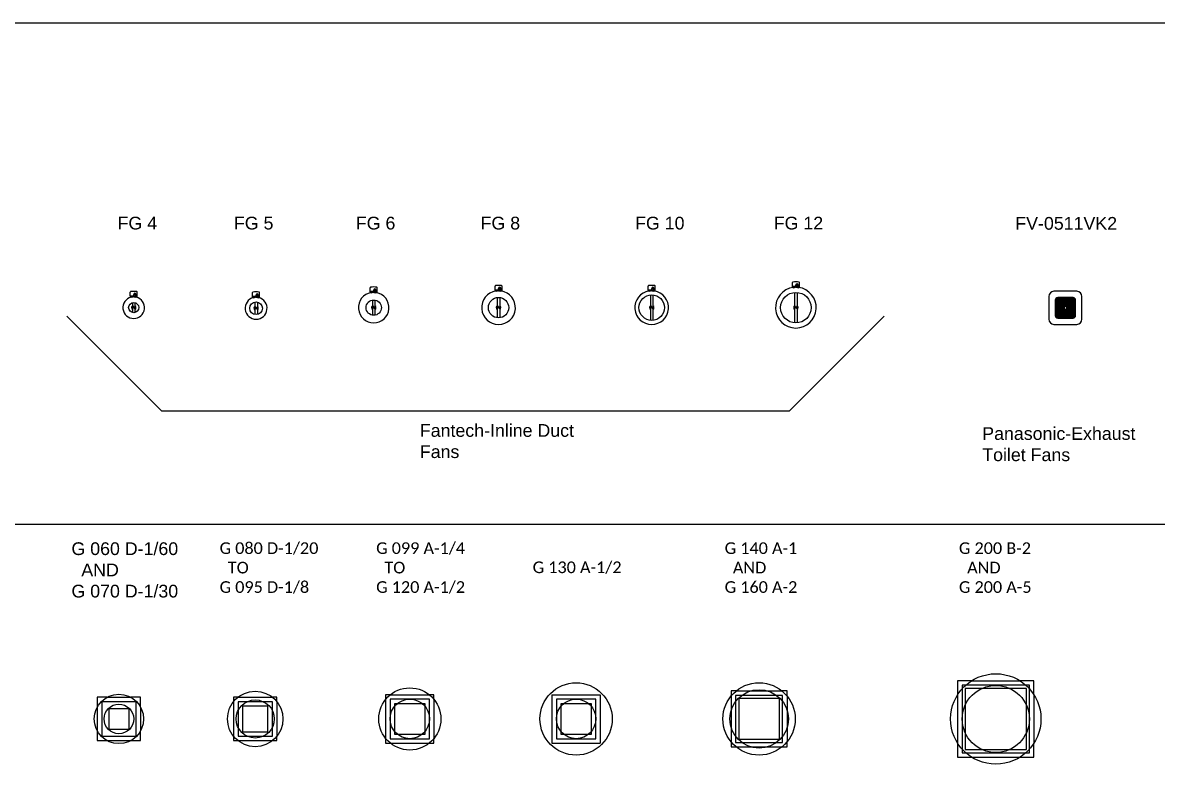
# Model space of a CAD drawing. Header units: inches. Extents: x 2025 to 34930, y -6955 to 4650.
# Drawn here: x 33322.4 to 33768.1, y 2448.3 to 2744.7 of the extents above; entities that cross this region are included whole.
import ezdxf

# ---------------------------------------------------------------- set-up
doc = ezdxf.new("R2010")
doc.units = ezdxf.units.IN
doc.header["$MEASUREMENT"] = 0
doc.styles.add('style1', font='arial.ttf', dxfattribs={"height": 5})

# ---------------------------------------------------------------- blocks, each defined once
blk = doc.blocks.new('FG 4')
for p, q in [((5445.69, 157.52), (5445.69, 159.15)), ((5445.69, 157.74), (5448.44, 157.74)), ((5447.06, 157.32), (5445.89, 157.32)), ((5446.04, 157.32), (5446.04, 157.03)), ((5446.65, 157.32), (5446.65, 157.21)), ((5447.06, 157.74), (5447.06, 158.26)), ((5447.06, 157.32), (5448.24, 157.32)), ((5447.47, 157.32), (5447.47, 157.21)), ((5447.95, 157.74), (5447.95, 158.26)), ((5448.08, 157.32), (5448.08, 157.03)), ((5448.44, 157.52), (5448.44, 159.15)), ((5446.56, 155.01), (5446.56, 151.13)), ((5447.01, 153.24), (5447.01, 153.52)), ((5447.11, 153.24), (5447.11, 153.52)), ((5447.56, 155.01), (5447.56, 151.13))]:
    blk.add_line(p, q)
for centre, radius in [((5447.51, 158.26), 0.299), ((5447.06, 153.07), 2), ((5447.06, 153.07), 0.152)]:
    blk.add_circle(centre, radius)
for centre, radius, start, end in [((5447.06, 153.07), 4.25, 103.9085, 76.0915), ((5445.89, 159.15), 0.2, 99.1642, 180), ((5445.89, 157.52), 0.2, 180, 270), ((5447.06, 151.87), 7.58, 80.8358, 99.1642), ((5446.76, 155.68), 1.53, 93.9045, 117.9813), ((5447.06, 153.07), 4.25, 84.4926, 95.5074), ((5447.51, 158.26), 0.445, 0, 180), ((5447.37, 155.68), 1.53, 62.0187, 86.0955), ((5448.24, 157.52), 0.2, 270, 0), ((5448.24, 159.15), 0.2, 0, 80.8358), ((5447.06, 153.07), 0.872, 124.983, 235.017), ((5447.06, 153.07), 0.658, 139.4458, 220.5542), ((5447.06, 153.07), 0.179, 106.2338, 73.7662), ((5447.06, 153.52), 0.05, 0, 180), ((5447.06, 153.07), 0.872, 304.983, 55.017), ((5447.06, 153.07), 0.658, 319.4458, 40.5542)]:
    blk.add_arc(centre, radius, start, end)
blk = doc.blocks.new('FG 5')
for p, q in [((5493.74, 157.34), (5493.74, 158.97)), ((5493.74, 157.56), (5496.49, 157.56)), ((5495.12, 157.14), (5493.94, 157.14)), ((5494.1, 157.14), (5494.1, 156.85)), ((5494.71, 157.14), (5494.71, 157.02)), ((5495.12, 157.56), (5495.12, 158.07)), ((5495.12, 157.14), (5496.29, 157.14)), ((5495.53, 157.14), (5495.53, 157.02)), ((5496.01, 157.56), (5496.01, 158.07)), ((5496.14, 157.14), (5496.14, 156.85)), ((5496.49, 157.34), (5496.49, 158.97)), ((5494.62, 155.27), (5494.62, 150.38)), ((5495.07, 153), (5495.07, 153.28)), ((5495.17, 153), (5495.17, 153.28)), ((5495.62, 155.27), (5495.62, 150.38))]:
    blk.add_line(p, q)
for centre, radius in [((5495.56, 158.07), 0.299), ((5495.12, 152.83), 2.5), ((5495.12, 152.83), 0.152)]:
    blk.add_circle(centre, radius)
for centre, radius, start, end in [((5495.12, 152.83), 4.31, 103.703, 76.297), ((5493.94, 158.97), 0.2, 99.1642, 180), ((5493.94, 157.34), 0.2, 180, 270), ((5495.12, 151.69), 7.58, 80.8358, 99.1642), ((5494.82, 155.5), 1.53, 93.9045, 117.9813), ((5495.12, 152.89), 4.25, 84.4926, 95.5074), ((5495.12, 152.83), 4.31, 84.5727, 95.4273), ((5495.56, 158.07), 0.445, 0, 180), ((5495.42, 155.5), 1.53, 62.0187, 86.0955), ((5496.29, 157.34), 0.2, 270, 0), ((5496.29, 158.97), 0.2, 0, 80.8358), ((5495.12, 152.83), 0.872, 124.983, 235.017), ((5495.12, 152.83), 0.658, 139.4458, 220.5542), ((5495.12, 152.83), 0.179, 106.2338, 73.7662), ((5495.12, 153.28), 0.05, 0, 180), ((5495.12, 152.83), 0.872, 304.983, 55.017), ((5495.12, 152.83), 0.658, 319.4458, 40.5542)]:
    blk.add_arc(centre, radius, start, end)
blk = doc.blocks.new('FG 6')
for p, q in [((5539.96, 159.27), (5539.96, 160.9)), ((5542.71, 159.27), (5542.71, 160.9)), ((5539.96, 159.49), (5542.71, 159.49)), ((5541.33, 159.07), (5540.16, 159.07)), ((5540.31, 159.07), (5540.31, 158.78)), ((5540.83, 156.03), (5540.83, 150.11)), ((5540.92, 159.07), (5540.92, 158.96)), ((5541.33, 159.49), (5541.33, 160.01)), ((5541.33, 159.07), (5542.51, 159.07)), ((5541.74, 159.07), (5541.74, 158.96)), ((5541.83, 156.03), (5541.83, 150.11)), ((5542.22, 159.49), (5542.22, 160.01)), ((5542.35, 159.07), (5542.35, 158.78)), ((5541.28, 153.24), (5541.28, 153.52)), ((5541.38, 153.24), (5541.38, 153.52))]:
    blk.add_line(p, q)
for centre, radius in [((5541.33, 153.07), 3), ((5541.78, 160.01), 0.299), ((5541.33, 153.07), 0.152)]:
    blk.add_circle(centre, radius)
for centre, radius, start, end in [((5540.16, 160.9), 0.2, 99.1642, 180), ((5541.33, 153.62), 7.58, 80.8358, 99.1642), ((5541.78, 160.01), 0.445, 0, 180), ((5542.51, 160.9), 0.2, 0, 80.8358), ((5541.33, 153.07), 6, 99.8031, 80.1969), ((5540.16, 159.27), 0.2, 180, 270), ((5541.03, 157.43), 1.53, 93.9045, 117.9813), ((5541.33, 154.82), 4.25, 84.4926, 95.5074), ((5541.33, 154.76), 4.31, 84.5727, 95.4273), ((5541.33, 153.07), 6, 86.102, 93.898), ((5541.63, 157.43), 1.53, 62.0187, 86.0955), ((5542.51, 159.27), 0.2, 270, 0), ((5541.33, 153.07), 0.872, 124.983, 235.017), ((5541.33, 153.07), 0.658, 139.4458, 220.5542), ((5541.33, 153.07), 0.179, 106.2338, 73.7662), ((5541.33, 153.52), 0.05, 0, 180), ((5541.33, 153.07), 0.872, 304.983, 55.017), ((5541.33, 153.07), 0.658, 319.4458, 40.5542)]:
    blk.add_arc(centre, radius, start, end)
blk = doc.blocks.new('FG 8')
for p, q in [((5588.99, 159.89), (5588.99, 161.53)), ((5590.37, 160.12), (5590.37, 160.63)), ((5591.26, 160.12), (5591.26, 160.63)), ((5591.74, 159.89), (5591.74, 161.53)), ((5588.99, 160.12), (5591.74, 160.12)), ((5590.37, 159.69), (5589.19, 159.69)), ((5589.34, 159.69), (5589.34, 159.41)), ((5589.87, 157.04), (5589.87, 149.1)), ((5589.96, 159.69), (5589.96, 159.58)), ((5590.37, 159.69), (5591.54, 159.69)), ((5590.77, 159.69), (5590.77, 159.58)), ((5590.87, 157.04), (5590.87, 149.1)), ((5591.39, 159.69), (5591.39, 159.41)), ((5590.32, 153.24), (5590.32, 153.52)), ((5590.42, 153.24), (5590.42, 153.52))]:
    blk.add_line(p, q)
for centre, radius in [((5590.81, 160.63), 0.299), ((5590.37, 153.07), 4), ((5590.37, 153.07), 0.152)]:
    blk.add_circle(centre, radius)
for centre, radius, start, end in [((5589.19, 161.53), 0.2, 99.1642, 180), ((5590.37, 154.24), 7.58, 80.8358, 99.1642), ((5590.81, 160.63), 0.445, 0, 180), ((5591.54, 161.53), 0.2, 0, 80.8358), ((5590.37, 153.07), 6.62, 98.8705, 81.1295), ((5589.19, 159.89), 0.2, 180, 270), ((5590.06, 158.05), 1.53, 93.9045, 117.9813), ((5590.37, 155.44), 4.25, 84.4926, 95.5074), ((5590.37, 155.38), 4.31, 84.5727, 95.4273), ((5590.37, 153.69), 6, 86.102, 93.898), ((5590.37, 153.07), 6.62, 86.4702, 93.5298), ((5590.67, 158.05), 1.53, 62.0187, 86.0955), ((5591.54, 159.89), 0.2, 270, 0), ((5590.37, 153.07), 0.872, 124.983, 235.017), ((5590.37, 153.07), 0.658, 139.4458, 220.5542), ((5590.37, 153.07), 0.179, 106.2338, 73.7662), ((5590.37, 153.52), 0.05, 0, 180), ((5590.37, 153.07), 0.872, 304.983, 55.017), ((5590.37, 153.07), 0.658, 319.4458, 40.5542)]:
    blk.add_arc(centre, radius, start, end)
blk = doc.blocks.new('FG 10')
for p, q in [((5649.16, 159.89), (5649.16, 161.53)), ((5650.54, 160.12), (5650.54, 160.63)), ((5651.43, 160.12), (5651.43, 160.63)), ((5651.91, 159.89), (5651.91, 161.53)), ((5649.16, 160.12), (5651.91, 160.12)), ((5650.54, 159.69), (5649.36, 159.69)), ((5649.52, 159.69), (5649.52, 159.41)), ((5650.04, 158.04), (5650.04, 148.09)), ((5650.13, 159.69), (5650.13, 159.58)), ((5650.54, 159.69), (5651.71, 159.69)), ((5650.95, 159.69), (5650.95, 159.58)), ((5651.04, 158.04), (5651.04, 148.09)), ((5651.56, 159.69), (5651.56, 159.41)), ((5650.49, 153.24), (5650.49, 153.52)), ((5650.59, 153.24), (5650.59, 153.52))]:
    blk.add_line(p, q)
for centre, radius in [((5650.98, 160.63), 0.299), ((5650.54, 153.07), 5), ((5650.54, 153.07), 0.152)]:
    blk.add_circle(centre, radius)
for centre, radius, start, end in [((5649.36, 161.53), 0.2, 99.1642, 180), ((5650.54, 154.24), 7.58, 80.8358, 99.1642), ((5650.98, 160.63), 0.445, 0, 180), ((5651.71, 161.53), 0.2, 0, 80.8358), ((5650.54, 153.07), 6.62, 98.8705, 81.1295), ((5649.36, 159.89), 0.2, 180, 270), ((5650.23, 158.05), 1.53, 93.9045, 117.9813), ((5650.54, 155.44), 4.25, 84.4926, 95.5074), ((5650.54, 155.38), 4.31, 84.5727, 95.4273), ((5650.54, 153.69), 6, 86.102, 93.898), ((5650.54, 153.07), 6.62, 86.4702, 93.5298), ((5650.84, 158.05), 1.53, 62.0187, 86.0955), ((5651.71, 159.89), 0.2, 270, 0), ((5650.54, 153.07), 0.872, 124.983, 235.017), ((5650.54, 153.07), 0.658, 139.4458, 220.5542), ((5650.54, 153.07), 0.179, 106.2338, 73.7662), ((5650.54, 153.52), 0.05, 0, 180), ((5650.54, 153.07), 0.872, 304.983, 55.017), ((5650.54, 153.07), 0.658, 319.4458, 40.5542)]:
    blk.add_arc(centre, radius, start, end)
blk = doc.blocks.new('FG 12')
for p, q in [((5705.81, 161.27), (5705.81, 162.9)), ((5705.81, 161.49), (5708.56, 161.49)), ((5707.18, 161.07), (5706.01, 161.07)), ((5706.16, 161.07), (5706.16, 160.78)), ((5706.77, 161.07), (5706.77, 160.96)), ((5707.18, 161.49), (5707.18, 162.01)), ((5707.18, 161.07), (5708.36, 161.07)), ((5707.59, 161.07), (5707.59, 160.96)), ((5708.07, 161.49), (5708.07, 162.01)), ((5708.2, 161.07), (5708.2, 160.78)), ((5708.56, 161.27), (5708.56, 162.9)), ((5706.68, 159.05), (5706.68, 147.09)), ((5707.68, 159.05), (5707.68, 147.09)), ((5707.13, 153.24), (5707.13, 153.52)), ((5707.23, 153.24), (5707.23, 153.52))]:
    blk.add_line(p, q)
for centre, radius in [((5707.63, 162.01), 0.299), ((5707.18, 153.07), 6), ((5707.18, 153.07), 0.152)]:
    blk.add_circle(centre, radius)
for centre, radius, start, end in [((5707.18, 153.07), 8, 97.3366, 82.6634), ((5706.01, 162.9), 0.2, 99.1642, 180), ((5706.01, 161.27), 0.2, 180, 270), ((5707.18, 155.62), 7.58, 80.8358, 99.1642), ((5706.88, 159.43), 1.53, 93.9045, 117.9813), ((5707.18, 156.82), 4.25, 84.4926, 95.5074), ((5707.18, 156.76), 4.31, 84.5727, 95.4273), ((5707.18, 155.07), 6, 86.102, 93.898), ((5707.18, 154.44), 6.62, 86.4702, 93.5298), ((5707.18, 153.07), 8, 87.0775, 92.9225), ((5707.63, 162.01), 0.445, 0, 180), ((5707.49, 159.43), 1.53, 62.0187, 86.0955), ((5708.36, 161.27), 0.2, 270, 0), ((5708.36, 162.9), 0.2, 0, 80.8358), ((5707.18, 153.07), 0.872, 124.983, 235.017), ((5707.18, 153.07), 0.658, 139.4458, 220.5542), ((5707.18, 153.07), 0.179, 106.2338, 73.7662), ((5707.18, 153.52), 0.05, 0, 180), ((5707.18, 153.07), 0.872, 304.983, 55.017), ((5707.18, 153.07), 0.658, 319.4458, 40.5542)]:
    blk.add_arc(centre, radius, start, end)
blk = doc.blocks.new('FV-0511VK2')
for p, q in [((5806.54, 157.5), (5806.54, 148.5)), ((5817.54, 159.5), (5808.54, 159.5)), ((5809.04, 156), (5809.04, 150)), ((5812.94, 156), (5809.04, 156)), ((5812.94, 156.1), (5809.05, 156.1)), ((5812.94, 156.2), (5809.06, 156.2)), ((5812.94, 156.3), (5809.09, 156.3)), ((5812.94, 156.4), (5809.13, 156.4)), ((5812.94, 156.5), (5809.18, 156.5)), ((5812.94, 156.6), (5809.24, 156.6)), ((5812.94, 156.7), (5809.33, 156.7)), ((5812.94, 156.8), (5809.44, 156.8)), ((5812.94, 156.9), (5809.61, 156.9)), ((5812.94, 157), (5810.04, 157)), ((5812.94, 153.5), (5812.94, 157)), ((5816.04, 157), (5813.14, 157)), ((5813.14, 153.5), (5813.14, 157)), ((5813.14, 156.9), (5816.48, 156.9)), ((5813.14, 156.8), (5816.64, 156.8)), ((5813.14, 156.7), (5816.76, 156.7)), ((5813.14, 156.6), (5816.84, 156.6)), ((5813.14, 156.5), (5816.91, 156.5)), ((5813.14, 156.4), (5816.96, 156.4)), ((5813.14, 156.3), (5817, 156.3)), ((5813.14, 156.2), (5817.02, 156.2)), ((5813.14, 156.1), (5817.04, 156.1)), ((5813.14, 156), (5817.04, 156)), ((5817.04, 150), (5817.04, 156)), ((5819.54, 148.5), (5819.54, 157.5)), ((5812.94, 155.9), (5809.04, 155.9)), ((5812.94, 155.8), (5809.04, 155.8)), ((5812.94, 155.7), (5809.04, 155.7)), ((5812.94, 155.6), (5809.04, 155.6)), ((5812.94, 155.5), (5809.04, 155.5)), ((5812.94, 155.4), (5809.04, 155.4)), ((5812.94, 155.3), (5809.04, 155.3)), ((5812.94, 155.2), (5809.04, 155.2)), ((5812.94, 155.1), (5809.04, 155.1)), ((5812.94, 155), (5809.04, 155)), ((5812.94, 154.9), (5809.04, 154.9)), ((5812.94, 154.8), (5809.04, 154.8)), ((5812.94, 154.7), (5809.04, 154.7)), ((5812.94, 154.6), (5809.04, 154.6)), ((5812.94, 154.5), (5809.04, 154.5)), ((5812.94, 154.4), (5809.04, 154.4)), ((5812.94, 154.3), (5809.04, 154.3)), ((5812.94, 154.2), (5809.04, 154.2)), ((5812.94, 154.1), (5809.04, 154.1)), ((5812.94, 154), (5809.04, 154)), ((5812.94, 153.9), (5809.04, 153.9)), ((5812.94, 153.8), (5809.04, 153.8)), ((5812.94, 153.7), (5809.04, 153.7)), ((5812.94, 153.6), (5809.04, 153.6)), ((5812.94, 153.5), (5809.04, 153.5)), ((5812.54, 153.4), (5809.04, 153.4)), ((5812.54, 153.3), (5809.04, 153.3)), ((5812.54, 153.2), (5809.04, 153.2)), ((5812.54, 153.1), (5809.04, 153.1)), ((5812.54, 153), (5809.04, 153)), ((5812.54, 152.9), (5809.04, 152.9)), ((5812.54, 152.8), (5809.04, 152.8)), ((5812.54, 152.7), (5809.04, 152.7)), ((5812.54, 152.6), (5809.04, 152.6)), ((5812.94, 152.5), (5809.04, 152.5)), ((5812.94, 152.4), (5809.04, 152.4)), ((5812.94, 152.3), (5809.04, 152.3)), ((5812.94, 152.2), (5809.04, 152.2)), ((5812.94, 152.1), (5809.04, 152.1)), ((5812.94, 152), (5809.04, 152)), ((5812.94, 151.9), (5809.04, 151.9)), ((5812.94, 151.8), (5809.04, 151.8)), ((5812.94, 151.7), (5809.04, 151.7)), ((5812.94, 151.6), (5809.04, 151.6)), ((5812.54, 153.5), (5812.54, 152.5)), ((5812.94, 153.5), (5812.54, 153.5)), ((5812.54, 152.5), (5812.94, 152.5)), ((5812.94, 149), (5812.94, 152.5)), ((5813.14, 155.9), (5817.04, 155.9)), ((5813.14, 155.8), (5817.04, 155.8)), ((5813.14, 155.7), (5817.04, 155.7)), ((5813.14, 155.6), (5817.04, 155.6)), ((5813.14, 155.5), (5817.04, 155.5)), ((5813.14, 155.4), (5817.04, 155.4)), ((5813.14, 155.3), (5817.04, 155.3)), ((5813.14, 155.2), (5817.04, 155.2)), ((5813.14, 155.1), (5817.04, 155.1)), ((5813.14, 155), (5817.04, 155)), ((5813.14, 154.9), (5817.04, 154.9)), ((5813.14, 154.8), (5817.04, 154.8)), ((5813.14, 154.7), (5817.04, 154.7)), ((5813.14, 154.6), (5817.04, 154.6)), ((5813.14, 154.5), (5817.04, 154.5)), ((5813.14, 154.4), (5817.04, 154.4)), ((5813.14, 154.3), (5817.04, 154.3)), ((5813.14, 154.2), (5817.04, 154.2)), ((5813.14, 154.1), (5817.04, 154.1)), ((5813.14, 154), (5817.04, 154)), ((5813.14, 153.9), (5817.04, 153.9)), ((5813.14, 153.8), (5817.04, 153.8)), ((5813.14, 153.7), (5817.04, 153.7)), ((5813.14, 153.6), (5817.04, 153.6)), ((5813.54, 153.5), (5813.14, 153.5)), ((5813.14, 153.5), (5817.04, 153.5)), ((5813.14, 149), (5813.14, 152.5)), ((5813.14, 152.5), (5813.54, 152.5)), ((5813.14, 152.5), (5817.04, 152.5)), ((5813.14, 152.4), (5817.04, 152.4)), ((5813.14, 152.3), (5817.04, 152.3)), ((5813.14, 152.2), (5817.04, 152.2)), ((5813.14, 152.1), (5817.04, 152.1)), ((5813.14, 152), (5817.04, 152)), ((5813.14, 151.9), (5817.04, 151.9)), ((5813.14, 151.8), (5817.04, 151.8)), ((5813.14, 151.7), (5817.04, 151.7)), ((5813.14, 151.6), (5817.04, 151.6)), ((5813.54, 152.5), (5813.54, 153.5)), ((5813.54, 153.4), (5817.04, 153.4)), ((5813.54, 153.3), (5817.04, 153.3)), ((5813.54, 153.2), (5817.04, 153.2)), ((5813.54, 153.1), (5817.04, 153.1)), ((5813.54, 153), (5817.04, 153)), ((5813.54, 152.9), (5817.04, 152.9)), ((5813.54, 152.8), (5817.04, 152.8)), ((5813.54, 152.7), (5817.04, 152.7)), ((5813.54, 152.6), (5817.04, 152.6)), ((5812.94, 151.5), (5809.04, 151.5)), ((5812.94, 151.4), (5809.04, 151.4)), ((5812.94, 151.3), (5809.04, 151.3)), ((5812.94, 151.2), (5809.04, 151.2)), ((5812.94, 151.1), (5809.04, 151.1)), ((5812.94, 151), (5809.04, 151)), ((5812.94, 150.9), (5809.04, 150.9)), ((5812.94, 150.8), (5809.04, 150.8)), ((5812.94, 150.7), (5809.04, 150.7)), ((5812.94, 150.6), (5809.04, 150.6)), ((5812.94, 150.5), (5809.04, 150.5)), ((5812.94, 150.4), (5809.04, 150.4)), ((5812.94, 150.3), (5809.04, 150.3)), ((5812.94, 150.2), (5809.04, 150.2)), ((5812.94, 150.1), (5809.04, 150.1)), ((5812.94, 150), (5809.04, 150)), ((5812.94, 149.9), (5809.05, 149.9)), ((5812.94, 149.8), (5809.06, 149.8)), ((5812.94, 149.7), (5809.09, 149.7)), ((5812.94, 149.6), (5809.13, 149.6)), ((5812.94, 149.5), (5809.18, 149.5)), ((5812.94, 149.4), (5809.24, 149.4)), ((5812.94, 149.3), (5809.33, 149.3)), ((5812.94, 149.2), (5809.44, 149.2)), ((5812.94, 149.1), (5809.61, 149.1)), ((5810.04, 149), (5812.94, 149)), ((5813.14, 151.5), (5817.04, 151.5)), ((5813.14, 151.4), (5817.04, 151.4)), ((5813.14, 151.3), (5817.04, 151.3)), ((5813.14, 151.2), (5817.04, 151.2)), ((5813.14, 151.1), (5817.04, 151.1)), ((5813.14, 151), (5817.04, 151)), ((5813.14, 150.9), (5817.04, 150.9)), ((5813.14, 150.8), (5817.04, 150.8)), ((5813.14, 150.7), (5817.04, 150.7)), ((5813.14, 150.6), (5817.04, 150.6)), ((5813.14, 150.5), (5817.04, 150.5)), ((5813.14, 150.4), (5817.04, 150.4)), ((5813.14, 150.3), (5817.04, 150.3)), ((5813.14, 150.2), (5817.04, 150.2)), ((5813.14, 150.1), (5817.04, 150.1)), ((5813.14, 150), (5817.04, 150)), ((5813.14, 149.9), (5817.04, 149.9)), ((5813.14, 149.8), (5817.02, 149.8)), ((5813.14, 149.7), (5817, 149.7)), ((5813.14, 149.6), (5816.96, 149.6)), ((5813.14, 149.5), (5816.91, 149.5)), ((5813.14, 149.4), (5816.84, 149.4)), ((5813.14, 149.3), (5816.76, 149.3)), ((5813.14, 149.2), (5816.64, 149.2)), ((5813.14, 149.1), (5816.48, 149.1)), ((5813.14, 149), (5816.04, 149)), ((5808.54, 146.5), (5817.54, 146.5))]:
    blk.add_line(p, q)
for centre, radius, start, end in [((5808.54, 157.5), 2, 90, 180), ((5810.04, 156), 1, 90, 180), ((5816.04, 156), 1, 0, 90), ((5817.54, 157.5), 2, 0, 90), ((5808.54, 148.5), 2, 180, 270), ((5810.04, 150), 1, 180, 270), ((5816.04, 150), 1, 270, 0), ((5817.54, 148.5), 2, 270, 0)]:
    blk.add_arc(centre, radius, start, end)
blk = doc.blocks.new('G 060')
for p, q in [((5436.57, 0.01), (5432.74, 0.01)), ((5432.74, 0.01), (5432.74, -3.82)), ((5436.57, 0.01), (5445.92, 0.01)), ((5449.74, 0.01), (5445.92, 0.01)), ((5449.74, -3.82), (5449.74, 0.01)), ((5432.74, -3.82), (5432.74, -13.17)), ((5434.49, -1.74), (5434.49, -15.24)), ((5447.99, -1.74), (5434.49, -1.74)), ((5447.99, -15.24), (5447.99, -1.74)), ((5449.74, -3.82), (5449.74, -13.17)), ((5437.24, -4.49), (5437.24, -12.49)), ((5445.24, -4.49), (5437.24, -4.49)), ((5445.24, -12.49), (5445.24, -4.49)), ((5432.74, -13.17), (5432.74, -16.99)), ((5437.24, -12.49), (5445.24, -12.49)), ((5449.74, -16.99), (5449.74, -13.17)), ((5432.74, -16.99), (5436.57, -16.99)), ((5434.49, -15.24), (5447.99, -15.24)), ((5436.57, -16.99), (5445.92, -16.99)), ((5445.92, -16.99), (5449.74, -16.99))]:
    blk.add_line(p, q)
for radius in [9.7, 5.81]:
    blk.add_circle((5441.24, -8.49), radius)
blk = doc.blocks.new('G 080')
for p, q in [((5487.95, 0.01), (5486.28, 0.01)), ((5486.28, 0.01), (5486.28, -1.67)), ((5487.95, 0.01), (5501.6, 0.01)), ((5503.28, 0.01), (5501.6, 0.01)), ((5503.28, -1.67), (5503.28, 0.01)), ((5486.28, -1.67), (5486.28, -15.32)), ((5488.03, -1.74), (5488.03, -15.24)), ((5501.53, -1.74), (5488.03, -1.74)), ((5489.78, -3.49), (5489.78, -13.49)), ((5499.78, -3.49), (5489.78, -3.49)), ((5499.78, -13.49), (5499.78, -3.49)), ((5501.53, -15.24), (5501.53, -1.74)), ((5503.28, -1.67), (5503.28, -15.32)), ((5486.28, -15.32), (5486.28, -16.99)), ((5486.28, -16.99), (5487.95, -16.99)), ((5487.95, -16.99), (5501.6, -16.99)), ((5488.03, -15.24), (5501.53, -15.24)), ((5489.78, -13.49), (5499.78, -13.49)), ((5501.6, -16.99), (5503.28, -16.99)), ((5503.28, -16.99), (5503.28, -15.32))]:
    blk.add_line(p, q)
for radius in [10.9, 7.5]:
    blk.add_circle((5494.78, -8.49), radius)
blk = doc.blocks.new('G 099')
for p, q in [((5547.86, 1.01), (5546.01, 1.01)), ((5546.01, 1.01), (5546.01, -0.84)), ((5547.86, 1.01), (5563.17, 1.01)), ((5565.01, 1.01), (5563.17, 1.01)), ((5565.01, -0.84), (5565.01, 1.01)), ((5546.01, -0.84), (5546.01, -16.15)), ((5547.76, -0.74), (5547.76, -16.24)), ((5563.26, -0.74), (5547.76, -0.74)), ((5549.51, -2.49), (5549.51, -14.49)), ((5561.51, -2.49), (5549.51, -2.49)), ((5561.51, -14.49), (5561.51, -2.49)), ((5563.26, -16.24), (5563.26, -0.74)), ((5565.01, -0.84), (5565.01, -16.15)), ((5546.01, -16.15), (5546.01, -17.99)), ((5547.76, -16.24), (5563.26, -16.24)), ((5549.51, -14.49), (5561.51, -14.49)), ((5565.01, -17.99), (5565.01, -16.15)), ((5546.01, -17.99), (5547.86, -17.99)), ((5547.86, -17.99), (5563.17, -17.99)), ((5563.17, -17.99), (5565.01, -17.99))]:
    blk.add_line(p, q)
for radius in [12.2, 7.75]:
    blk.add_circle((5555.51, -8.49), radius)
blk = doc.blocks.new('G 130')
for p, q in [((5611.33, 1.01), (5611.33, -17.99)), ((5611.33, 1.01), (5630.33, 1.01)), ((5630.33, 1.01), (5630.33, -17.99)), ((5613.08, -0.74), (5613.08, -16.24)), ((5628.58, -0.74), (5613.08, -0.74)), ((5614.83, -2.49), (5614.83, -14.49)), ((5626.83, -2.49), (5614.83, -2.49)), ((5626.83, -14.49), (5626.83, -2.49)), ((5628.58, -16.24), (5628.58, -0.74)), ((5613.08, -16.24), (5628.58, -16.24)), ((5614.83, -14.49), (5626.83, -14.49)), ((5611.33, -17.99), (5630.33, -17.99))]:
    blk.add_line(p, q)
for radius in [14.2, 7.75]:
    blk.add_circle((5620.83, -8.49), radius)
blk = doc.blocks.new('G 140')
for p, q in [((5683.73, 2.51), (5681.71, 2.51)), ((5681.71, 2.51), (5681.71, 0.49)), ((5681.71, 0.49), (5681.71, -17.47)), ((5683.46, 0.76), (5683.46, -17.74)), ((5701.96, 0.76), (5683.46, 0.76)), ((5683.73, 2.51), (5701.69, 2.51)), ((5703.71, 2.51), (5701.69, 2.51)), ((5701.96, -17.74), (5701.96, 0.76)), ((5703.71, 0.49), (5703.71, 2.51)), ((5703.71, 0.49), (5703.71, -17.47)), ((5684.71, -0.49), (5684.71, -16.49)), ((5700.71, -0.49), (5684.71, -0.49)), ((5700.71, -16.49), (5700.71, -0.49)), ((5681.71, -17.47), (5681.71, -19.49)), ((5683.46, -17.74), (5701.96, -17.74)), ((5684.71, -16.49), (5700.71, -16.49)), ((5703.71, -19.49), (5703.71, -17.47)), ((5681.71, -19.49), (5683.73, -19.49)), ((5683.73, -19.49), (5701.69, -19.49)), ((5701.69, -19.49), (5703.71, -19.49))]:
    blk.add_line(p, q)
for radius in [14.2, 11.5]:
    blk.add_circle((5692.71, -8.49), radius)
blk = doc.blocks.new('G 200')
for p, q in [((5776.21, 6.51), (5770.7, 6.51)), ((5770.7, 6.51), (5770.7, 1)), ((5772.45, 4.76), (5772.45, -21.74)), ((5798.95, 4.76), (5772.45, 4.76)), ((5776.21, 6.51), (5795.19, 6.51)), ((5800.7, 6.51), (5795.19, 6.51)), ((5798.95, -21.74), (5798.95, 4.76)), ((5800.7, 1), (5800.7, 6.51)), ((5770.7, 1), (5770.7, -17.98)), ((5773.7, 3.51), (5773.7, -20.49)), ((5797.7, 3.51), (5773.7, 3.51)), ((5797.7, -20.49), (5797.7, 3.51)), ((5800.7, 1), (5800.7, -17.98)), ((5770.7, -17.98), (5770.7, -23.49)), ((5772.45, -21.74), (5798.95, -21.74)), ((5773.7, -20.49), (5797.7, -20.49)), ((5800.7, -23.49), (5800.7, -17.98)), ((5770.7, -23.49), (5776.21, -23.49)), ((5776.21, -23.49), (5795.19, -23.49)), ((5795.19, -23.49), (5800.7, -23.49))]:
    blk.add_line(p, q)
for radius in [17.75, 13.19]:
    blk.add_circle((5785.7, -8.49), radius)

msp = doc.modelspace()

# ---------------------------------------------------------------- linework, layer by layer
for p, q in [((33339.8, 2629.47), (33377.02, 2592.26)), ((33623.61, 2592.26), (33660.83, 2629.47)), ((33377.02, 2592.26), (33623.61, 2592.26)), ((33032.32, 2547.79), (34309.5, 2547.79))]:
    msp.add_line(p, q)
msp.add_lwpolyline([(33032.32, 2744.75), (34309.5, 2744.75), (34309.5, 2163.46), (33032.32, 2163.46)], close=True)

# ---------------------------------------------------------------- block references
for name in ['FG 12', 'FG 4', 'FG 5', 'FG 6', 'FG 8', 'FG 10', 'FV-0511VK2', 'G 200', 'G 099', 'G 130', 'G 140', 'G 060', 'G 080']:
    msp.add_blockref(name, (27919, 2479.75))

# ---------------------------------------------------------------- texts
at = {"char_height": 5, "attachment_point": 1, "style": 'style1'}
for s, width, insert in [('FG 4', 65.1437, (33359.72, 2668.52)), ('FG 5', 65.1437, (33405.43, 2668.52)), ('FG 6 ', 65.1437, (33453.31, 2668.52)), ('FG 8', 65.1437, (33502.32, 2668.52)), ('FG 10', 65.1437, (33563.01, 2668.52)), ('FG 12', 65.1437, (33617.47, 2668.52)), ('FV-0511VK2', 65.1437, (33712.36, 2668.43)), ('Fantech-Inline Duct Fans', 65.1437, (33478.46, 2587.08)), ('Panasonic-Exhaust Toilet Fans', 61.444, (33699.38, 2585.87)), ('G 060 D-1/60\\P  AND\\PG 070 D-1/30', 65.1437, (33341.6, 2540.64)), ('{\\fCalibri|b0|i0|c0|p34;\\H0.91667x;G 080 D-1/20\\P  TO \\PG 095 D-1/8}', 65.1437, (33399.8, 2540.64)), ('{\\fCalibri|b0|i0|c0|p34;\\H0.91667x;G 099 A-1/4\\P  TO\\PG 120 A-1/2}', 65.1437, (33461.29, 2540.64)), ('{\\fCalibri|b0|i0|c0|p34;\\H0.91667x;G 140 A-1\\P  AND\\PG 160 A-2}', 65.1437, (33598.19, 2540.64)), ('{\\fCalibri|b0|i0|c0|p34;\\H0.91667x;G 200 B-2\\P  AND\\PG 200 A-5}', 65.1437, (33690.22, 2540.64)), ('{\\fCalibri|b0|i0|c0|p34;\\H0.91667x;G 130 A-1/2}', 65.1437, (33522.77, 2533.12))]:
    msp.add_mtext_dynamic_manual_height_columns(s, width=width, gutter_width=25, heights=[0], dxfattribs=dict(at, insert=insert))

doc.saveas('drawing.dxf')
